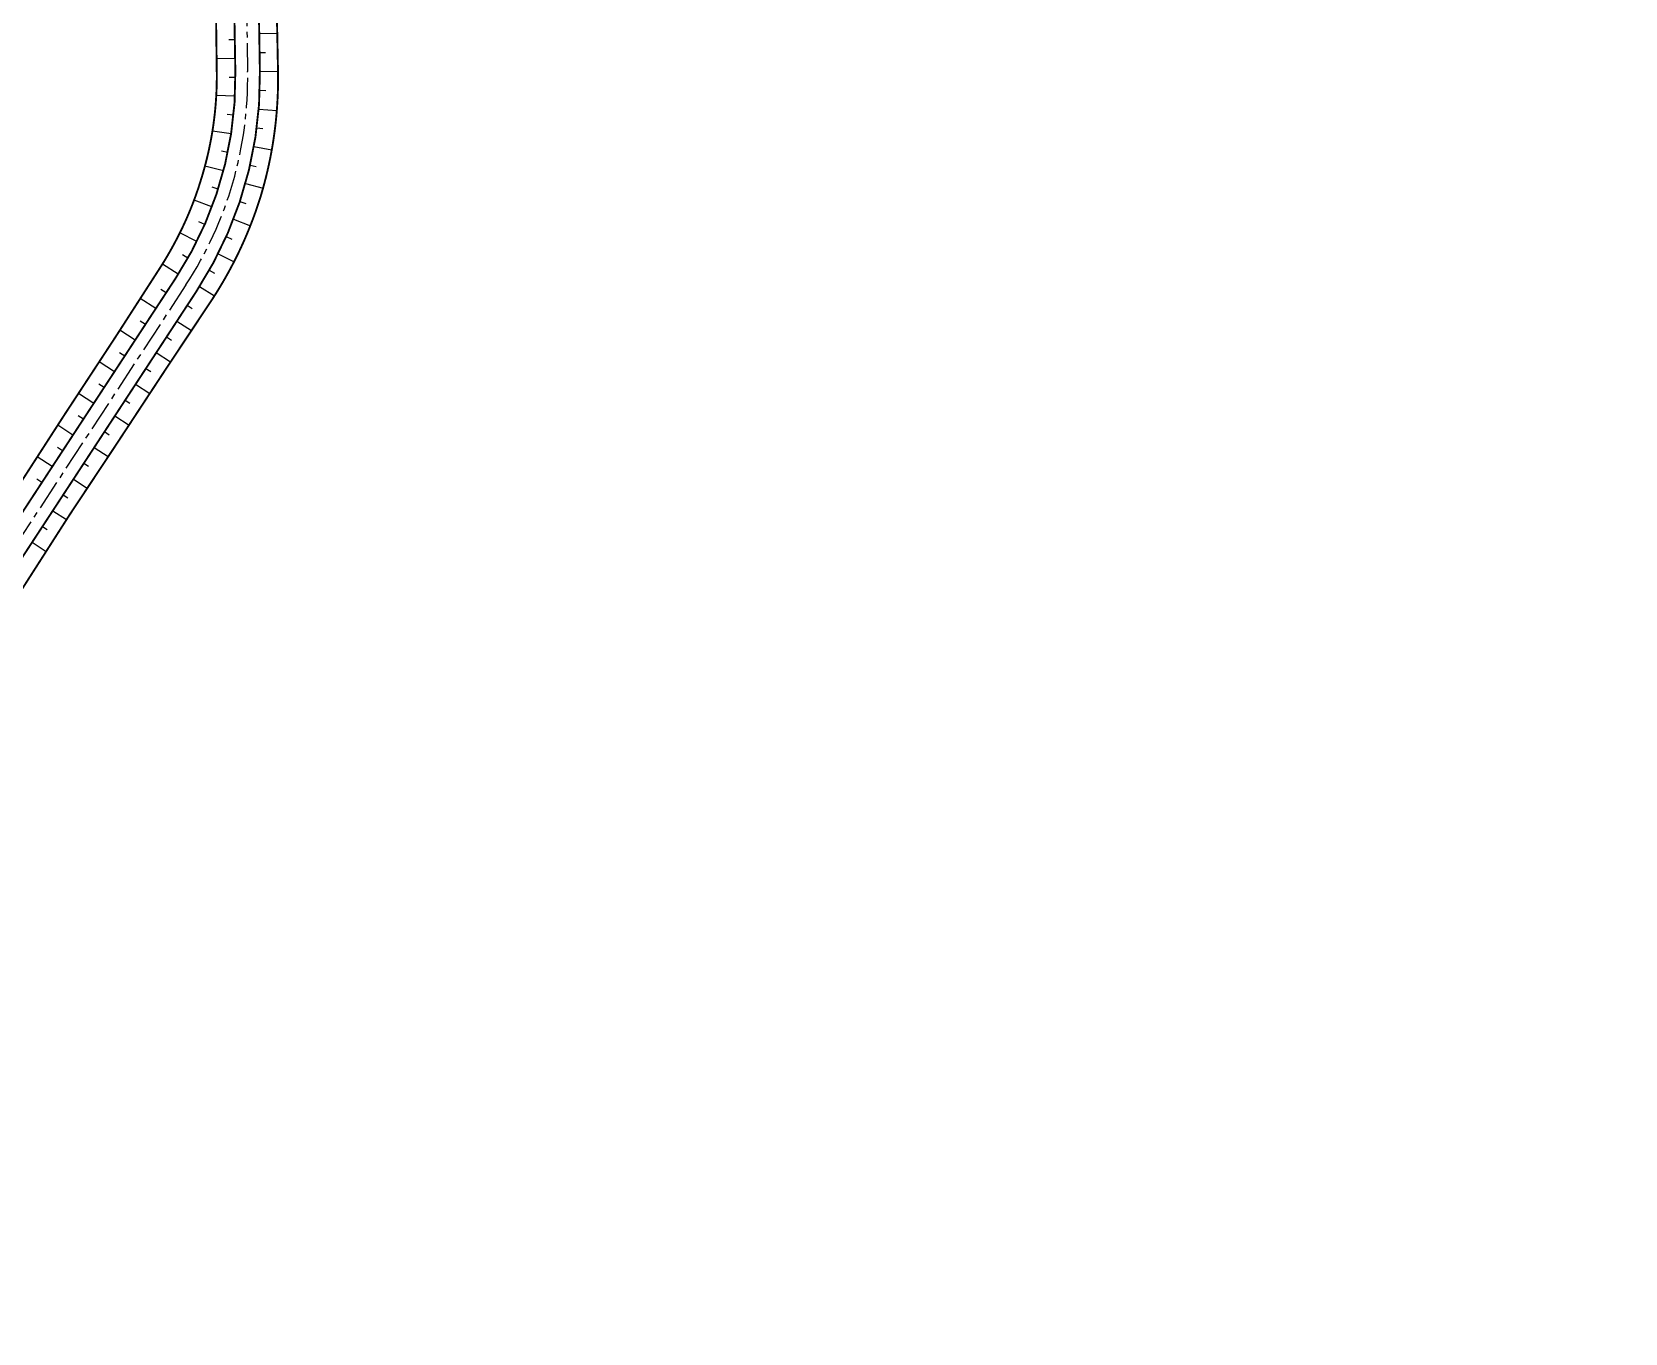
# Model space of a CAD drawing. Extents: x 5370511 to 5386565, y 1010429 to 1053793.
# Drawn here: x 5374824.6 to 5375246.3, y 1038228.6 to 1038573 of the extents above; entities that cross this region are included whole.
import ezdxf

# ---------------------------------------------------------------- set-up
doc = ezdxf.new("R2010")
doc.units = 0
doc.linetypes.add('осевая2', pattern=[12.5, 8, -1.5, 1.5, -1.5])
doc.layers.add('АД_ось', color=7, linetype='CONTINUOUS')
doc.layers.add('АД_откосы', color=7, linetype='CONTINUOUS')

# ---------------------------------------------------------------- blocks, each defined once
blk = doc.blocks.new('ад_откосы')
at = {"layer": 'АД_ось', "color": 253, "linetype": 'осевая2'}
blk.add_lwpolyline([(5375430.58, 1040221.43), (5375411.597, 1040182.837), (5375411.597, 1040182.837, -0.1885989), (5375379.345, 1040153.337), (5375343.18, 1040142.238, 0.339224), (5375295.515, 1040075.016), (5375298.308, 1039852.823, -0.2661687), (5375269.306, 1039800.693), (5375230.075, 1039777.027, 0.1670814), (5375188.345, 1039727.168), (5375094.995, 1039483.442, 0.0959879), (5375085.094, 1039427.24), (5375093.937, 1038907.311, -0.1503025), (5375077.612, 1038850.83), (5374953.466, 1038661.234, -0.2829147), (5374896.577, 1038634.476), (5374480.435, 1038681.187, 0.2497911), (5374454.21, 1038670.78), (5374439.829, 1038653.825, 0.414264), (5374442.147, 1038625.633), (5374500.604, 1038576.068)], format="xyb", dxfattribs=at)
at = {"layer": 'АД_откосы', "color": 253, "const_width": 0.5}
for points in [[(5375101.42, 1038935.19), (5375101.982, 1038907.434), (5375101.994, 1038906.571), (5375101.999, 1038905.708), (5375101.998, 1038904.844), (5375101.989, 1038903.981), (5375101.973, 1038903.117), (5375101.951, 1038902.254), (5375101.922, 1038901.391), (5375101.885, 1038900.529), (5375101.842, 1038899.666), (5375101.792, 1038898.805), (5375101.736, 1038897.943), (5375101.672, 1038897.082), (5375101.601, 1038896.221), (5375101.524, 1038895.362), (5375101.439, 1038894.502), (5375101.348, 1038893.644), (5375101.25, 1038892.786), (5375101.145, 1038891.929), (5375101.033, 1038891.073), (5375100.915, 1038890.218), (5375100.789, 1038889.363), (5375100.657, 1038888.51), (5375100.518, 1038887.658), (5375100.372, 1038886.807), (5375100.219, 1038885.957), (5375100.06, 1038885.109), (5375099.893, 1038884.261), (5375099.72, 1038883.415), (5375099.541, 1038882.571), (5375099.354, 1038881.728), (5375099.161, 1038880.886), (5375098.961, 1038880.046), (5375098.754, 1038879.208), (5375098.541, 1038878.372), (5375098.321, 1038877.537), (5375098.094, 1038876.703), (5375097.861, 1038875.872), (5375097.621, 1038875.043), (5375097.374, 1038874.215), (5375097.11, 1038873.376), (5375096.839, 1038872.538), (5375096.561, 1038871.703), (5375096.276, 1038870.869), (5375095.984, 1038870.039), (5375095.686, 1038869.21), (5375095.381, 1038868.385), (5375095.069, 1038867.561), (5375094.75, 1038866.74), (5375094.425, 1038865.922), (5375094.093, 1038865.107), (5375093.755, 1038864.294), (5375093.41, 1038863.484), (5375093.058, 1038862.677), (5375092.7, 1038861.872), (5375092.335, 1038861.071), (5375091.964, 1038860.273), (5375091.586, 1038859.477), (5375091.202, 1038858.685), (5375090.811, 1038857.896), (5375090.414, 1038857.11), (5375090.01, 1038856.328), (5375089.601, 1038855.548), (5375089.185, 1038854.773), (5375088.762, 1038854), (5375088.333, 1038853.231), (5375087.901, 1038852.469), (5375087.463, 1038851.71), (5375087.019, 1038850.955), (5375086.569, 1038850.203), (5375086.112, 1038849.455), (5375085.649, 1038848.711), (5375085.181, 1038847.971), (5375084.706, 1038847.234), (5375084.226, 1038846.502), (5375072.385, 1038828.699), (5375058.558, 1038807.679), (5375046.804, 1038789.963), (5375033.87, 1038769.769)], [(5375085.136, 1038955.716), (5375085.772, 1038907.161), (5375085.778, 1038906.421), (5375085.778, 1038905.681), (5375085.771, 1038904.942), (5375085.759, 1038904.202), (5375085.741, 1038903.463), (5375085.717, 1038902.724), (5375085.687, 1038901.985), (5375085.651, 1038901.246), (5375085.609, 1038900.508), (5375085.561, 1038899.77), (5375085.507, 1038899.032), (5375085.447, 1038898.295), (5375085.381, 1038897.558), (5375085.309, 1038896.822), (5375085.232, 1038896.086), (5375085.148, 1038895.351), (5375085.059, 1038894.617), (5375084.963, 1038893.884), (5375084.862, 1038893.151), (5375084.755, 1038892.419), (5375084.642, 1038891.688), (5375084.523, 1038890.958), (5375084.398, 1038890.229), (5375084.267, 1038889.502), (5375084.13, 1038888.775), (5375083.988, 1038888.049), (5375083.84, 1038887.324), (5375083.685, 1038886.601), (5375083.525, 1038885.879), (5375083.35, 1038885.118), (5375083.168, 1038884.358), (5375082.979, 1038883.599), (5375082.784, 1038882.843), (5375082.583, 1038882.088), (5375082.376, 1038881.334), (5375082.162, 1038880.583), (5375081.942, 1038879.833), (5375081.423, 1038878.132), (5375081.201, 1038877.428), (5375080.973, 1038876.727), (5375080.739, 1038876.026), (5375080.5, 1038875.328), (5375080.255, 1038874.632), (5375080.005, 1038873.938), (5375079.749, 1038873.246), (5375079.487, 1038872.556), (5375079.22, 1038871.868), (5375078.947, 1038871.182), (5375078.669, 1038870.498), (5375078.385, 1038869.817), (5375078.096, 1038869.138), (5375077.802, 1038868.461), (5375077.502, 1038867.787), (5375077.196, 1038867.115), (5375076.885, 1038866.446), (5375076.569, 1038865.779), (5375076.248, 1038865.114), (5375075.921, 1038864.453), (5375075.588, 1038863.794), (5375075.251, 1038863.137), (5375074.908, 1038862.484), (5375074.56, 1038861.833), (5375074.202, 1038861.169), (5375073.838, 1038860.508), (5375073.47, 1038859.85), (5375073.095, 1038859.196), (5375072.716, 1038858.544), (5375072.331, 1038857.895), (5375071.941, 1038857.249), (5375071.546, 1038856.607), (5375071.145, 1038855.968), (5375070.739, 1038855.332), (5375059.164, 1038837.356), (5375045.36, 1038816.321), (5375033.833, 1038798.457)]]:
    blk.add_lwpolyline(points, dxfattribs=at)
at = {"layer": 'АД_откосы', "color": 253}
blk.add_lwpolyline([(5375458.347, 1040221.108, 0.5, 0.5, 0.2574846), (5375421.326, 1040195.252, 0.5, 0.5, 0), (5375414.514, 1040181.403, 0.5, 0.5, -0.1885989), (5375380.514, 1040150.305, 0.5, 0.5, 0), (5375335.042, 1040132.77, 0.5, 0.5, 0.3135397), (5375298.714, 1040079.107, 0.5, 0.5, 0), (5375301.558, 1039852.864, 0.5, 0.5, -0.2661687), (5375270.984, 1039797.911, 0.5, 0.5, 0), (5375231.753, 1039774.244, 0.5, 0.5, 0.1670814), (5375191.38, 1039726.006, 0.5, 0.5, 0), (5375185.799, 1039711.436, 0.5, 0.5, 0), (5375184.09, 1039701.382, 0.5, 0.5, 0), (5375173.36, 1039673.367, 0.5, 0.5, 0), (5375167.916, 1039664.744, 0.5, 0.5, 0), (5375098.03, 1039482.279, 0.5, 0.5, 0.0959879), (5375088.344, 1039427.295, 0.5, 0.5, 0), (5375092.547, 1039180.138, 0.5, 0.5, 0), (5375094.717, 1039170.174, 0.5, 0.5, 0), (5375095.227, 1039140.178, 0.5, 0.5, 0), (5375093.398, 1039130.145, 0.5, 0.5, 0), (5375097.187, 1038907.366, 0.5, 0.5, -0.1503025), (5375080.331, 1038849.05, 0.5, 0.5, 0), (5374956.185, 1038659.453, 0.5, 0.5, -0.2829147)], format="xyseb", dxfattribs=at)
at = {"layer": 'АД_откосы', "color": 253, "const_width": 0.5}
blk.add_lwpolyline([(5375403.879, 1040215.333, -0.5904508), (5375415.662, 1040198.463), (5375408.681, 1040184.272, -0.1885989), (5375378.176, 1040156.369), (5375332.703, 1040138.835, 0.3135397), (5375292.215, 1040079.026), (5375295.058, 1039852.782, -0.2661687), (5375267.627, 1039803.476), (5375228.396, 1039779.81, 0.1670814), (5375185.31, 1039728.331), (5375091.96, 1039484.604, 0.0959879), (5375081.845, 1039427.185), (5375090.687, 1038907.256, -0.1503025), (5375074.893, 1038852.61), (5374950.747, 1038663.014, -0.2829147), (5374896.939, 1038637.706), (5374480.798, 1038684.417, 0.2497911), (5374451.732, 1038672.882), (5374437.351, 1038655.927, 0.414264), (5374440.045, 1038623.155), (5374498.464, 1038573.621)], format="xyb", dxfattribs=at)
at = {"layer": 'АД_откосы', "color": 253}
for points in [[(5375090.543, 1038915.742), (5375088.922, 1038915.715)], [(5375097.017, 1038917.359), (5375101.779, 1038917.44)], [(5375090.628, 1038910.743), (5375085.726, 1038910.66)], [(5375097.102, 1038912.359), (5375098.689, 1038912.386)], [(5375090.701, 1038905.744), (5375089.067, 1038905.742)], [(5375097.187, 1038907.36), (5375101.982, 1038907.442)], [(5375097.15, 1038902.361), (5375098.748, 1038902.31)], [(5375090.579, 1038900.746), (5375085.637, 1038900.995)], [(5375096.872, 1038897.369), (5375101.664, 1038896.985)], [(5375090.198, 1038895.761), (5375088.558, 1038895.929)], [(5375089.561, 1038890.802), (5375084.622, 1038891.567)], [(5375096.352, 1038892.396), (5375097.941, 1038892.191)], [(5375088.668, 1038885.883), (5375087.037, 1038886.223)], [(5375095.592, 1038887.455), (5375100.337, 1038886.608)], [(5375087.523, 1038881.017), (5375082.64, 1038882.3)], [(5375094.594, 1038882.556), (5375096.16, 1038882.197)], [(5375086.127, 1038876.216), (5375084.524, 1038876.727)], [(5375093.36, 1038877.711), (5375098.012, 1038876.406)], [(5375084.486, 1038871.494), (5375079.76, 1038873.275)], [(5375091.893, 1038872.932), (5375093.421, 1038872.422)], [(5375082.603, 1038866.862), (5375081.06, 1038867.537)], [(5375090.196, 1038868.229), (5375094.655, 1038866.498)], [(5375080.483, 1038862.335), (5375075.986, 1038864.584)], [(5375088.274, 1038863.614), (5375089.73, 1038862.966)], [(5375086.131, 1038859.097), (5375090.343, 1038856.972)], [(5375075.556, 1038853.637), (5375071.36, 1038856.31)], [(5375078.132, 1038857.922), (5375076.674, 1038858.749)], [(5375083.771, 1038854.69), (5375085.139, 1038853.914)], [(5375069.618, 1038844.554), (5375065.525, 1038847.235)], [(5375072.357, 1038848.737), (5375070.97, 1038849.646)], [(5375081.201, 1038850.401), (5375085.141, 1038847.908)], [(5375077.975, 1038845.451), (5375079.275, 1038844.599)], [(5375064.14, 1038836.188), (5375060.111, 1038838.827)], [(5375066.879, 1038840.371), (5375065.515, 1038841.265)], [(5375075.236, 1038841.268), (5375079.073, 1038838.755)], [(5375072.497, 1038837.085), (5375073.776, 1038836.247)], [(5375058.662, 1038827.822), (5375054.637, 1038830.458)], [(5375061.401, 1038832.005), (5375060.058, 1038832.885)], [(5375069.758, 1038832.902), (5375073.535, 1038830.428)], [(5375067.018, 1038828.718), (5375068.278, 1038827.894)], [(5375053.184, 1038819.456), (5375049.151, 1038822.097)], [(5375055.923, 1038823.639), (5375054.581, 1038824.518)], [(5375064.279, 1038824.536), (5375068.03, 1038822.079)], [(5375061.54, 1038820.352), (5375062.791, 1038819.534)], [(5375047.706, 1038811.09), (5375043.684, 1038813.724)], [(5375050.445, 1038815.273), (5375049.101, 1038816.154)], [(5375058.801, 1038816.169), (5375062.535, 1038813.725)], [(5375056.062, 1038811.986), (5375057.307, 1038811.172)], [(5375042.228, 1038802.724), (5375038.262, 1038805.321)], [(5375044.967, 1038806.907), (5375043.626, 1038807.785)], [(5375053.323, 1038807.803), (5375057.03, 1038805.376)], [(5375050.584, 1038803.62), (5375051.82, 1038802.811)], [(5375039.489, 1038798.541), (5375038.167, 1038799.407)], [(5375047.845, 1038799.437), (5375051.501, 1038797.043)], [(5375045.106, 1038795.254), (5375046.325, 1038794.456)], [(5375042.367, 1038791.071), (5375045.993, 1038788.697)], [(5375039.628, 1038786.888), (5375040.837, 1038786.097)], [(5375036.889, 1038782.705), (5375040.599, 1038780.276)]]:
    blk.add_lwpolyline(points, dxfattribs=at)

msp = doc.modelspace()

# ---------------------------------------------------------------- block references
at = {"layer": 'АД_откосы', "color": 253}
msp.add_blockref('ад_откосы', (-212.264, -344.806), dxfattribs=at)

doc.saveas('drawing.dxf')
